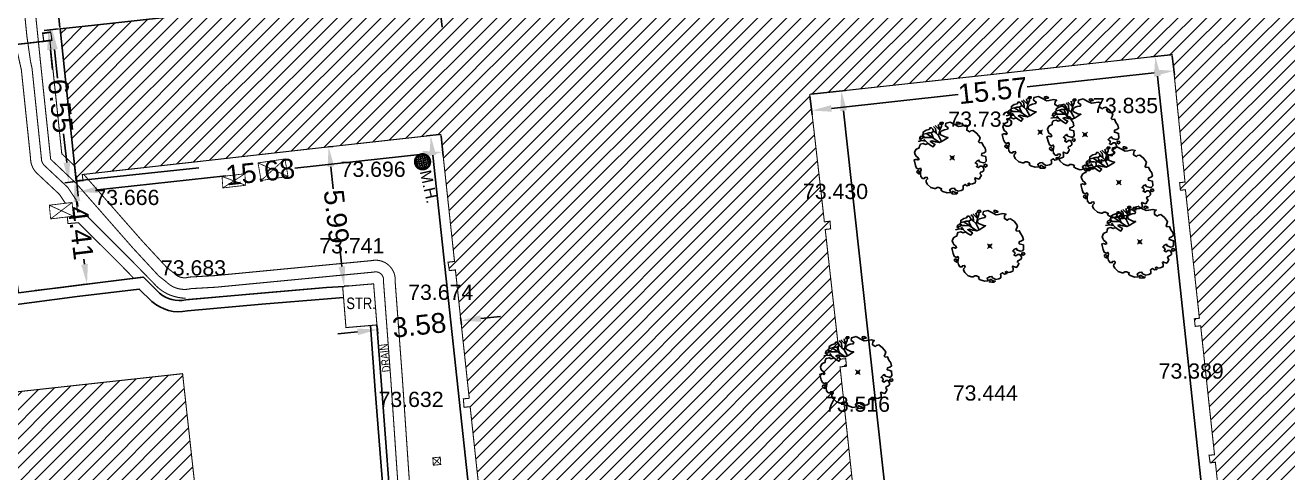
# Model space of a CAD drawing. Header units: inches. Extents: x 1254 to 1542, y 933 to 1230.
# Drawn here: x 1359.8 to 1413.7, y 1078.3 to 1097.4 of the extents above; entities that cross this region are included whole.
import ezdxf
from ezdxf.enums import TextEntityAlignment as Align

# ---------------------------------------------------------------- set-up
doc = ezdxf.new("R2010")
doc.units = ezdxf.units.IN
doc.header["$MEASUREMENT"] = 0
doc.header["$PDMODE"] = 35
doc.header["$PDSIZE"] = 0.1
doc.linetypes.add('HIDDEN', pattern=[0.375, 0.25, -0.125])
for name, color, linetype in [('bldg.', 1, 'Continuous'), ('CC LINE', 253, 'Continuous'), ('COLUM', 56, 'Continuous'), ('comp. wall', 7, 'Continuous'), ('dimeantion', 140, 'Continuous'), ('DRAIN (S.W)', 130, 'HIDDEN'), ('HACH BLDG.', 182, 'Continuous'), ('LEVEL', 171, 'Continuous'), ('STR H', 251, 'Continuous'), ('structure', 200, 'Continuous'), ('text', 7, 'Continuous'), ('TREE', 3, 'Continuous')]:
    doc.layers.add(name, color=color, linetype=linetype)
doc.layers.add('Chember', color=252, linetype='Continuous', lineweight=25)
doc.layers.get('0').off()
doc.styles.add('parag', font='arial.ttf', dxfattribs={"height": 1})
doc.styles.get("Standard").update_dxf_attribs({"font": 'arial.ttf'})
doc.styles.add('style2', font='arial.ttf')
doc.dimstyles.get("Standard").update_dxf_attribs({"dimtxt": 0.85, "dimasz": 0.85, "dimexe": 0.18, "dimexo": 0.0625, "dimgap": 0.09, "dimtad": 0, "dimzin": 0, "dimdsep": 46, "dimtxsty": 'Standard', "dimcen": 0.09, "dimclrd": 5, "dimclre": 5, "dimclrt": 6, "dimadec": 0, "dimazin": 0, "dimtfac": 1, "dimtofl": 0, "dimtmove": 0, "dimatfit": 3, "dimfxl": 0, "dimtolj": 1, "dimtzin": 0, "dimarcsym": 0})
pattern_1 = [(45, (467.107, 39.5311), (-0.30935922, 0.30935922), [])]

# ---------------------------------------------------------------- blocks, each defined once
blk = doc.blocks.new('PV07')
at = {"layer": 'TREE'}
for p, q in [((-2.29, 4.05), (-2.6, 4.31)), ((-2.26, 3.42), (-2.6, 3.73)), ((-1.71, 3.82), (-2.35, 4.45)), ((-2.23, 3.42), (-2.29, 4.05)), ((-1.71, 3.82), (-1.92, 4.59)), ((-1.89, 3.07), (-1.71, 3.82)), ((-1.71, 3.82), (-1.49, 4.36)), ((-1.49, 4.36), (-1.44, 4.64)), ((-4.2, 2.36), (-4.71, 2.24)), ((-4.2, 2.36), (-4.43, 2.61)), ((-3.65, 2.27), (-4.2, 2.36)), ((-3.83, 2.82), (-4.14, 3.22)), ((-3.83, 2.82), (-4.03, 2.79)), ((-3.65, 2.27), (-3.89, 2.59)), ((-3.43, 2.82), (-3.83, 2.82)), ((-3.34, 1.98), (-3.65, 2.27)), ((-1.77, 2.1), (-3.56, 3.36)), ((-2.75, 2.79), (-3.43, 2.82)), ((-2.82, 3.26), (-2.85, 3.45)), ((-2.56, 2.65), (-2.82, 3.26)), ((-1.89, 3.07), (-2.26, 3.42)), ((-1.46, 2.24), (-1.89, 3.07)), ((0, 0), (-0.2, 0)), ((0, 0), (0, 0.2)), ((0, 0), (0, -0.2)), ((0, 0), (0.2, 0))]:
    blk.add_line(p, q, dxfattribs=at)
at = {"layer": 'TREE', "flags": 128}
for points in [[(0.39, -4.4), (0.29, -4.2), (-0.04, -4.23), (-0.35, -4.43), (-0.26, -4.66), (-0.23, -4.8), (-0.69, -4.86), (-1.31, -4.66), (-1.55, -4.46), (-1.46, -4.29), (-1.83, -4.12), (-2.08, -4.12), (-2.29, -4.26), (-2.45, -4.26), (-2.97, -4.09), (-3.46, -3.63), (-3.62, -3.31), (-3.59, -3.11), (-3.4, -2.91), (-3.46, -2.68), (-3.77, -2.71), (-3.8, -2.86), (-4.11, -2.86), (-4.33, -2.57), (-4.39, -2.2), (-4.36, -1.88), (-4.3, -1.68), (-4.39, -1.45), (-4.63, -1.57), (-4.91, -1.42), (-5.06, -1.05), (-5.25, -0.31), (-5.03, -0.22), (-4.85, -0.25), (-4.73, -0.31), (-4.57, -0.22), (-4.73, 0.04), (-4.97, 0.21), (-5.1, 0.47), (-5.19, 0.72), (-5, 1.15), (-4.73, 1.3), (-4.54, 1.35), (-4.51, 1.61), (-4.39, 1.87), (-3.99, 1.98), (-3.68, 1.84), (-3.34, 1.98), (-2.97, 1.7), (-2.63, 1.5), (-2.39, 1.84), (-2.72, 2.04), (-3.03, 2.24), (-2.79, 2.33), (-2.32, 2.21), (-1.77, 2.1), (-1.37, 2.3), (-0.94, 2.56), (-0.57, 2.79), (-0.97, 2.87), (-1.62, 3.16), (-1.68, 3.47), (-1.43, 3.73), (-1.06, 3.85), (-0.66, 3.93), (-0.57, 4.13), (-0.94, 4.39), (-0.88, 4.76), (-0.24, 4.9)], [(-2.84, 4.14), (-2.69, 3.93), (-2.56, 3.68), (-2.85, 3.45), (-3.25, 3.45), (-3.53, 3.36), (-3.99, 3.25), (-3.99, 3.53), (-3.59, 3.79), (-3.19, 3.9), (-3.06, 4.13), (-2.84, 4.14)], [(-1.73, 4.72), (-1.58, 4.88), (-1.27, 4.88), (-1.25, 4.7), (-1.44, 4.64), (-1.68, 4.63), (-1.72, 4.71)], [(-0.26, 4.91), (0.29, 4.62), (0.88, 4.31), (1.22, 4.36), (1.83, 4.48), (2.26, 4.39), (2.05, 4.22), (2.02, 3.79), (2.02, 3.79), (2.42, 3.56), (2.57, 3.7), (2.88, 3.76), (3.4, 3.36), (3.83, 2.79), (3.74, 2.47), (3.62, 2.21), (3.74, 2.07), (4.08, 2.1), (4.27, 1.67), (4.54, 1.3), (4.64, 0.87), (4.39, 0.7), (4.08, 0.58), (4.05, 0.32), (4.24, 0.27), (4.64, 0.15), (4.67, -0.48), (4.51, -0.68), (4.3, -0.71), (3.77, -0.56), (3.68, -0.33), (3.43, -0.45), (3.19, -0.71), (3.43, -0.85), (3.5, -1.05), (3.34, -1.22), (3.62, -1.37), (3.87, -1.17), (4.17, -1.17), (4.36, -1.51), (4.36, -1.74), (4.11, -1.94), (3.9, -2), (3.83, -2.23), (4.02, -2.4), (3.9, -2.66), (3.71, -2.94), (3.4, -2.86), (3.19, -2.77), (3.13, -2.91), (3.22, -3.09), (3.22, -3.29), (3.19, -3.46), (2.82, -3.6), (2.54, -3.63), (2.29, -3.51), (2.14, -3.6), (2.36, -3.8), (2.02, -3.86), (1.77, -3.69), (1.49, -3.86), (1.52, -4.09), (1.52, -4.37), (1.25, -4.52), (0.82, -4.6), (0.39, -4.4)], [(0.57, 4.88), (0.79, 4.91), (1.06, 4.82), (1.12, 4.68), (0.94, 4.68), (0.75, 4.62), (0.6, 4.74), (0.57, 4.88)], [(-4.26, 2.99), (-3.99, 2.9), (-4.05, 2.7), (-4.3, 2.64), (-4.51, 2.59), (-4.45, 2.76), (-4.42, 2.87), (-4.26, 2.99)], [(4.7, -0.91), (4.42, -0.97), (4.42, -1.17), (4.6, -1.28), (4.82, -1.14), (4.7, -0.91)], [(-4.85, -1.8), (-4.88, -2), (-4.6, -2.23), (-4.51, -1.91), (-4.66, -1.8), (-4.85, -1.8)], [(0.14, -4.63), (0.45, -4.8), (0.75, -4.86), (0.63, -4.98), (0.29, -5), (-0.05, -4.96), (-0.01, -4.83), (0.02, -4.63), (0.14, -4.63)]]:
    blk.add_lwpolyline(points, dxfattribs=at)
at = {"layer": 'TREE'}
blk.add_point((0, 0), dxfattribs=at)
blk = doc.blocks.new('TREE12')
at = {"layer": 'TREE', "xscale": 99.88372093023256, "yscale": 99.88372093023256, "zscale": 99.88372093023256}
blk.add_blockref('PV07', (411, 285), dxfattribs=at)
blk = doc.blocks.new('SDFHGHG')
at = {"layer": 'TREE', "color": 30}
for p, q in [((952.027, 1025.743), (951.827, 1025.938)), ((952.027, 1025.743), (951.96, 1025.982)), ((952.094, 1025.911), (952.11, 1025.996)), ((951.369, 1025.432), (951.274, 1025.556)), ((951.369, 1025.432), (951.31, 1025.424)), ((951.493, 1025.432), (951.369, 1025.432)), ((952.008, 1025.211), (951.455, 1025.6)), ((951.705, 1025.425), (951.493, 1025.432)), ((951.684, 1025.569), (951.674, 1025.628)), ((951.763, 1025.382), (951.684, 1025.569)), ((951.846, 1025.814), (951.75, 1025.893)), ((951.855, 1025.619), (951.75, 1025.716)), ((951.865, 1025.619), (951.846, 1025.814)), ((951.97, 1025.512), (951.855, 1025.619)), ((951.97, 1025.512), (952.027, 1025.743)), ((952.103, 1025.255), (951.97, 1025.512)), ((952.027, 1025.743), (952.094, 1025.911)), ((951.255, 1025.29), (951.097, 1025.253)), ((951.255, 1025.29), (951.184, 1025.367)), ((951.427, 1025.264), (951.255, 1025.29)), ((951.427, 1025.264), (951.35, 1025.361)), ((951.522, 1025.175), (951.427, 1025.264)), ((952.556, 1024.561), (952.494, 1024.561)), ((952.556, 1024.561), (952.556, 1024.623)), ((952.556, 1024.561), (952.556, 1024.499)), ((952.556, 1024.561), (952.618, 1024.561))]:
    blk.add_line(p, q, dxfattribs=at)
at = {"layer": 'TREE', "color": 30, "flags": 128}
for points in [[(952.676, 1023.198), (952.647, 1023.26), (952.542, 1023.251), (952.447, 1023.189), (952.476, 1023.119), (952.485, 1023.074), (952.342, 1023.056), (952.152, 1023.118), (952.075, 1023.18), (952.104, 1023.234), (951.989, 1023.287), (951.913, 1023.287), (951.846, 1023.242), (951.799, 1023.242), (951.637, 1023.296), (951.484, 1023.437), (951.437, 1023.535), (951.446, 1023.597), (951.503, 1023.659), (951.484, 1023.73), (951.389, 1023.721), (951.379, 1023.677), (951.284, 1023.677), (951.217, 1023.765), (951.198, 1023.881), (951.208, 1023.978), (951.227, 1024.04), (951.198, 1024.111), (951.122, 1024.076), (951.036, 1024.12), (950.989, 1024.235), (950.931, 1024.466), (950.998, 1024.492), (951.055, 1024.484), (951.093, 1024.466), (951.141, 1024.492), (951.093, 1024.572), (951.017, 1024.625), (950.979, 1024.705), (950.95, 1024.785), (951.007, 1024.918), (951.093, 1024.962), (951.15, 1024.98), (951.16, 1025.06), (951.198, 1025.14), (951.322, 1025.175), (951.417, 1025.131), (951.522, 1025.175), (951.636, 1025.087), (951.741, 1025.024), (951.817, 1025.131), (951.713, 1025.193), (951.617, 1025.255), (951.694, 1025.282), (951.837, 1025.246), (952.008, 1025.211), (952.132, 1025.273), (952.265, 1025.353), (952.38, 1025.424), (952.256, 1025.45), (952.056, 1025.539), (952.036, 1025.636), (952.113, 1025.716), (952.227, 1025.752), (952.351, 1025.778), (952.38, 1025.84), (952.265, 1025.92), (952.284, 1026.035), (952.48, 1026.077)], [(952.02, 1026.02), (952.065, 1026.071), (952.163, 1026.071), (952.168, 1026.016), (952.11, 1025.996), (952.034, 1025.994), (952.025, 1026.018)], [(952.475, 1026.08), (952.646, 1025.991), (952.828, 1025.894), (952.932, 1025.911), (953.123, 1025.947), (953.256, 1025.92), (953.19, 1025.867), (953.18, 1025.734), (953.18, 1025.734), (953.304, 1025.663), (953.352, 1025.707), (953.447, 1025.725), (953.609, 1025.601), (953.743, 1025.424), (953.714, 1025.326), (953.676, 1025.247), (953.714, 1025.202), (953.819, 1025.211), (953.876, 1025.078), (953.962, 1024.963), (953.991, 1024.83), (953.915, 1024.777), (953.819, 1024.741), (953.81, 1024.662), (953.867, 1024.644), (953.991, 1024.608), (954, 1024.413), (953.953, 1024.351), (953.886, 1024.342), (953.724, 1024.387), (953.695, 1024.458), (953.619, 1024.422), (953.543, 1024.342), (953.619, 1024.298), (953.638, 1024.236), (953.59, 1024.183), (953.676, 1024.138), (953.752, 1024.2), (953.848, 1024.2), (953.905, 1024.094), (953.905, 1024.023), (953.829, 1023.961), (953.762, 1023.943), (953.743, 1023.872), (953.8, 1023.819), (953.762, 1023.739), (953.705, 1023.651), (953.61, 1023.677), (953.543, 1023.704), (953.524, 1023.659), (953.552, 1023.606), (953.552, 1023.544), (953.543, 1023.491), (953.429, 1023.447), (953.343, 1023.438), (953.266, 1023.473), (953.219, 1023.447), (953.286, 1023.385), (953.181, 1023.367), (953.105, 1023.42), (953.019, 1023.367), (953.028, 1023.296), (953.028, 1023.207), (952.943, 1023.163), (952.809, 1023.136), (952.676, 1023.198)], [(952.731, 1026.07), (952.799, 1026.08), (952.885, 1026.053), (952.904, 1026.009), (952.847, 1026.009), (952.789, 1025.991), (952.742, 1026.027), (952.731, 1026.07)], [(951.236, 1025.485), (951.322, 1025.459), (951.303, 1025.397), (951.226, 1025.379), (951.16, 1025.361), (951.179, 1025.414), (951.188, 1025.45), (951.236, 1025.485)], [(951.677, 1025.841), (951.722, 1025.778), (951.763, 1025.699), (951.674, 1025.628), (951.551, 1025.627), (951.465, 1025.601), (951.322, 1025.565), (951.322, 1025.654), (951.446, 1025.734), (951.569, 1025.769), (951.61, 1025.839), (951.677, 1025.841)], [(951.055, 1024.005), (951.046, 1023.943), (951.131, 1023.872), (951.16, 1023.969), (951.112, 1024.005), (951.055, 1024.005)], [(954.01, 1024.28), (953.924, 1024.262), (953.924, 1024.2), (953.981, 1024.165), (954.048, 1024.209), (954.01, 1024.28)], [(952.599, 1023.127), (952.695, 1023.074), (952.79, 1023.056), (952.752, 1023.021), (952.647, 1023.012), (952.541, 1023.025), (952.552, 1023.065), (952.561, 1023.127), (952.599, 1023.127)]]:
    blk.add_lwpolyline(points, dxfattribs=at)
at = {"layer": 'TREE', "color": 30}
blk.add_point((952.556, 1024.561), dxfattribs=at)
blk = doc.blocks.new('MH')
at = {"layer": 'comp. wall'}
h = blk.add_hatch(dxfattribs=at)
h.set_pattern_fill('ANGLE', color=251, scale=0.5, style=0)
h.set_pattern_definition([(0, (9.44105, -49.48132), (0, 0.1375), [0.1, -0.0375]), (90, (9.44105, -49.48132), (-0.1375, 8e-18), [0.1, -0.0375])])
h.paths.add_polyline_path([(1150.993, 862.794, 1), (1151.943, 862.794, 1)])
at = {"layer": 'comp. wall', "color": 252, "const_width": 0.15}
blk.add_lwpolyline([(1150.993, 862.794, 1), (1151.943, 862.794, 1)], format="xyb", close=True, dxfattribs=at)
at = {"layer": 'text', "style": 'parag'}
blk.add_text('M.H.', height=0.72, dxfattribs=at).set_placement((1152.03, 862.483))
blk = doc.blocks.new('*D28')
at = {"layer": 'Defpoints', "color": 0}
for p in [(1454.932, 1107.515), (1361.172, 1098.277), (1361.28, 1097.289)]:
    blk.add_point(p, dxfattribs=at)
at = {"layer": 'dimeantion', "color": 5, "lineweight": -2}
for p, q in [((1453.979, 1108.411), (1409.432, 1103.547)), ((1454.925, 1107.577), (1454.805, 1108.682)), ((1362.017, 1098.369), (1406.565, 1103.233)), ((1361.273, 1097.351), (1361.153, 1098.456))]:
    blk.add_line(p, q, dxfattribs=at)
at = {"layer": 'dimeantion', "color": 5}
for points in [[(1453.964, 1108.552), (1453.995, 1108.27), (1454.824, 1108.503)], [(1362.002, 1098.51), (1362.032, 1098.228), (1361.172, 1098.277)]]:
    blk.add_solid(points, dxfattribs=at)
at = {"layer": 'dimeantion', "color": 6, "insert": (1407.998, 1103.39), "char_height": 0.85, "attachment_point": 5, "rotation": 6.2315}
blk.add_mtext('\\A1;94.21', dxfattribs=at)
blk = doc.blocks.new('*D45')
at = {"layer": 'Defpoints', "color": 0}
for p in [(1360.903, 1100.89), (1360.406, 1100.838), (1361.28, 1097.289)]:
    blk.add_point(p, dxfattribs=at)
at = {"layer": 'dimeantion', "color": 5, "lineweight": -2}
for p, q in [((1360.317, 1101.683), (1360.229, 1102.529)), ((1360.841, 1100.884), (1360.227, 1100.819)), ((1361.218, 1097.283), (1360.604, 1097.218)), ((1360.871, 1096.392), (1360.96, 1095.546))]:
    blk.add_line(p, q, dxfattribs=at)
at = {"layer": 'dimeantion', "color": 5}
for points in [[(1360.458, 1101.698), (1360.176, 1101.669), (1360.406, 1100.838)], [(1361.012, 1096.406), (1360.73, 1096.377), (1360.783, 1097.237)]]:
    blk.add_solid(points, dxfattribs=at)
at = {"layer": 'dimeantion', "color": 6, "insert": (1360.594, 1099.038), "char_height": 0.85, "attachment_point": 5, "rotation": 275.9767}
blk.add_mtext('\\A1;3.62', dxfattribs=at)
blk = doc.blocks.new('*D46')
at = {"layer": 'Defpoints', "color": 0}
for p in [(1361.28, 1097.289), (1361.661, 1090.739), (1361.991, 1090.776)]:
    blk.add_point(p, dxfattribs=at)
at = {"layer": 'dimeantion', "color": 5, "lineweight": -2}
for p, q in [((1361.218, 1097.282), (1360.771, 1097.234)), ((1361.042, 1096.408), (1361.175, 1095.189)), ((1361.568, 1091.584), (1361.435, 1092.804)), ((1361.929, 1090.769), (1361.482, 1090.72))]:
    blk.add_line(p, q, dxfattribs=at)
at = {"layer": 'dimeantion', "color": 5}
for points in [[(1361.183, 1096.423), (1360.901, 1096.393), (1360.95, 1097.253)], [(1361.709, 1091.6), (1361.428, 1091.569), (1361.661, 1090.739)]]:
    blk.add_solid(points, dxfattribs=at)
at = {"layer": 'dimeantion', "color": 6, "insert": (1361.305, 1093.996), "char_height": 0.85, "attachment_point": 5, "rotation": 276.2273}
blk.add_mtext('\\A1;6.55', dxfattribs=at)
blk = doc.blocks.new('*D47')
at = {"layer": 'Defpoints', "color": 0}
for p in [(1377.543, 1092.78), (1361.958, 1091.08), (1362.039, 1090.329)]:
    blk.add_point(p, dxfattribs=at)
at = {"layer": 'dimeantion', "color": 5, "lineweight": -2}
for p, q in [((1377.55, 1092.718), (1377.644, 1091.851)), ((1376.78, 1091.937), (1371.308, 1091.34)), ((1361.964, 1091.017), (1362.059, 1090.15)), ((1362.884, 1090.421), (1368.356, 1091.018))]:
    blk.add_line(p, q, dxfattribs=at)
at = {"layer": 'dimeantion', "color": 5}
for points in [[(1376.765, 1092.078), (1376.795, 1091.796), (1377.625, 1092.03)], [(1362.869, 1090.562), (1362.9, 1090.28), (1362.039, 1090.329)]]:
    blk.add_solid(points, dxfattribs=at)
at = {"layer": 'dimeantion', "color": 6, "insert": (1369.832, 1091.179), "char_height": 0.85, "attachment_point": 5, "rotation": 6.2273}
blk.add_mtext('\\A1;15.68', dxfattribs=at)
blk = doc.blocks.new('*D48')
at = {"layer": 'Defpoints', "color": 0}
for p in [(1377.543, 1092.78), (1381.517, 1051.882), (1381.952, 1051.929)]:
    blk.add_point(p, dxfattribs=at)
at = {"layer": 'dimeantion', "color": 5, "lineweight": -2}
for p, q in [((1377.481, 1092.774), (1376.929, 1092.714)), ((1377.199, 1091.888), (1379.147, 1073.841)), ((1381.426, 1052.727), (1379.478, 1070.774)), ((1381.89, 1051.922), (1381.338, 1051.863))]:
    blk.add_line(p, q, dxfattribs=at)
at = {"layer": 'dimeantion', "color": 5}
for points in [[(1377.34, 1091.903), (1377.058, 1091.873), (1377.108, 1092.733)], [(1381.566, 1052.742), (1381.285, 1052.712), (1381.517, 1051.882)]]:
    blk.add_solid(points, dxfattribs=at)
at = {"layer": 'dimeantion', "color": 6, "insert": (1379.312, 1072.308), "char_height": 0.85, "attachment_point": 5, "rotation": 276.16}
blk.add_mtext('\\A1;41.09', dxfattribs=at)
blk = doc.blocks.new('*D49')
at = {"layer": 'Defpoints', "color": 0}
for p in [(1408.771, 1096.19), (1408.847, 1095.497), (1393.299, 1094.49)]:
    blk.add_point(p, dxfattribs=at)
at = {"layer": 'dimeantion', "color": 5, "lineweight": -2}
for p, q in [((1408.778, 1096.128), (1408.867, 1095.318)), ((1408.002, 1095.404), (1402.586, 1094.809)), ((1393.306, 1094.428), (1393.395, 1093.618)), ((1394.22, 1093.89), (1399.636, 1094.485))]:
    blk.add_line(p, q, dxfattribs=at)
at = {"layer": 'dimeantion', "color": 5}
for points in [[(1407.987, 1095.545), (1408.018, 1095.263), (1408.847, 1095.497)], [(1394.204, 1094.03), (1394.235, 1093.749), (1393.375, 1093.797)]]:
    blk.add_solid(points, dxfattribs=at)
at = {"layer": 'dimeantion', "color": 6, "insert": (1401.111, 1094.647), "char_height": 0.85, "attachment_point": 5, "rotation": 6.2697}
blk.add_mtext('\\A1;15.57', dxfattribs=at)
blk = doc.blocks.new('*D14')
at = {"layer": 'Defpoints', "color": 0}
for p in [(1393.299, 1094.49), (1397.781, 1053.715), (1399.126, 1053.863)]:
    blk.add_point(p, dxfattribs=at)
at = {"layer": 'dimeantion', "color": 5, "lineweight": -2}
for p, q in [((1393.361, 1094.497), (1394.823, 1094.657)), ((1394.737, 1093.793), (1396.717, 1075.778)), ((1399.033, 1054.708), (1397.053, 1072.723)), ((1397.843, 1053.722), (1399.305, 1053.882))]:
    blk.add_line(p, q, dxfattribs=at)
at = {"layer": 'dimeantion', "color": 5}
for points in [[(1394.878, 1093.808), (1394.596, 1093.777), (1394.644, 1094.638)], [(1399.174, 1054.723), (1398.892, 1054.692), (1399.126, 1053.863)]]:
    blk.add_solid(points, dxfattribs=at)
at = {"layer": 'dimeantion', "color": 6, "insert": (1396.885, 1074.25), "char_height": 0.85, "attachment_point": 5, "rotation": 276.2728}
blk.add_mtext('\\A1;41.02', dxfattribs=at)
blk = doc.blocks.new('*D50')
at = {"layer": 'Defpoints', "color": 0}
for p in [(1408.049, 1096.112), (1408.771, 1096.19), (1413.172, 1055.394)]:
    blk.add_point(p, dxfattribs=at)
at = {"layer": 'dimeantion', "color": 5, "lineweight": -2}
for p, q in [((1408.709, 1096.183), (1407.87, 1096.092)), ((1408.14, 1095.267), (1410.084, 1077.246)), ((1412.359, 1056.161), (1410.415, 1074.182)), ((1413.11, 1055.387), (1412.271, 1055.297))]:
    blk.add_line(p, q, dxfattribs=at)
at = {"layer": 'dimeantion', "color": 5}
for points in [[(1408.281, 1095.282), (1407.999, 1095.251), (1408.049, 1096.112)], [(1412.5, 1056.176), (1412.218, 1056.146), (1412.45, 1055.316)]]:
    blk.add_solid(points, dxfattribs=at)
at = {"layer": 'dimeantion', "color": 6, "insert": (1410.249, 1075.714), "char_height": 0.85, "attachment_point": 5, "rotation": 276.1573}
blk.add_mtext('\\A1;41.03', dxfattribs=at)
blk = doc.blocks.new('*D75')
at = {"layer": 'Defpoints', "color": 0}
for p in [(1377.191, 1102.688), (1377.414, 1099.05), (1377.586, 1099.068)]:
    blk.add_point(p, dxfattribs=at)
at = {"layer": 'dimeantion', "color": 5, "lineweight": -2}
for p, q in [((1376.927, 1103.514), (1376.834, 1104.359)), ((1377.129, 1102.681), (1376.84, 1102.65)), ((1377.524, 1099.062), (1377.235, 1099.03)), ((1377.506, 1098.205), (1377.598, 1097.36))]:
    blk.add_line(p, q, dxfattribs=at)
at = {"layer": 'dimeantion', "color": 5}
for points in [[(1377.067, 1103.53), (1376.786, 1103.499), (1377.019, 1102.669)], [(1377.647, 1098.22), (1377.365, 1098.189), (1377.414, 1099.05)]]:
    blk.add_solid(points, dxfattribs=at)
at = {"layer": 'dimeantion', "color": 6, "insert": (1377.216, 1100.859), "char_height": 0.85, "attachment_point": 5, "rotation": 276.2273}
blk.add_mtext('\\A1;3.64', dxfattribs=at)
blk = doc.blocks.new('*D89')
at = {"layer": 'Defpoints', "color": 0}
for p in [(1378.377, 1085.032), (1378.399, 1084.83), (1374.813, 1084.648)]:
    blk.add_point(p, dxfattribs=at)
at = {"layer": 'dimeantion', "color": 5, "lineweight": -2}
for p, q in [((1378.384, 1084.97), (1378.418, 1084.651)), ((1379.244, 1084.921), (1380.089, 1085.012)), ((1373.99, 1084.355), (1373.144, 1084.264)), ((1374.82, 1084.586), (1374.854, 1084.267))]:
    blk.add_line(p, q, dxfattribs=at)
at = {"layer": 'dimeantion', "color": 5}
for points in [[(1379.229, 1085.062), (1379.259, 1084.78), (1378.399, 1084.83)], [(1373.974, 1084.496), (1374.005, 1084.214), (1374.835, 1084.446)]]:
    blk.add_solid(points, dxfattribs=at)
at = {"layer": 'dimeantion', "color": 6, "insert": (1376.617, 1084.638), "char_height": 0.85, "attachment_point": 5, "rotation": 6.1446}
blk.add_mtext('\\A1;3.58', dxfattribs=at)
blk = doc.blocks.new('*D90')
at = {"layer": 'Defpoints', "color": 0}
for p in [(1372.69, 1092.242), (1372.752, 1092.249), (1373.35, 1086.289)]:
    blk.add_point(p, dxfattribs=at)
at = {"layer": 'dimeantion', "color": 5, "lineweight": -2}
for p, q in [((1372.752, 1092.249), (1372.931, 1092.269)), ((1372.845, 1091.404), (1372.95, 1090.46)), ((1373.318, 1087.141), (1373.213, 1088.085)), ((1373.412, 1086.296), (1373.591, 1086.316))]:
    blk.add_line(p, q, dxfattribs=at)
at = {"layer": 'dimeantion', "color": 5}
for points in [[(1372.986, 1091.42), (1372.705, 1091.389), (1372.752, 1092.249)], [(1373.459, 1087.156), (1373.177, 1087.125), (1373.412, 1086.296)]]:
    blk.add_solid(points, dxfattribs=at)
at = {"layer": 'dimeantion', "color": 6, "insert": (1373.082, 1089.273), "char_height": 0.85, "attachment_point": 5, "rotation": 276.3257}
blk.add_mtext('\\A1;5.99', dxfattribs=at)
blk = doc.blocks.new('*D91')
at = {"layer": 'Defpoints', "color": 0}
for p in [(1361.991, 1090.776), (1362.432, 1086.391), (1362.516, 1086.401)]:
    blk.add_point(p, dxfattribs=at)
at = {"layer": 'dimeantion', "color": 5, "lineweight": -2}
for p, q in [((1361.929, 1090.768), (1361.728, 1090.744)), ((1362.008, 1089.921), (1362.035, 1089.699)), ((1362.331, 1087.235), (1362.304, 1087.457)), ((1362.454, 1086.394), (1362.253, 1086.37))]:
    blk.add_line(p, q, dxfattribs=at)
at = {"layer": 'dimeantion', "color": 5}
for points in [[(1362.149, 1089.938), (1361.868, 1089.905), (1361.907, 1090.765)], [(1362.471, 1087.252), (1362.19, 1087.218), (1362.432, 1086.391)]]:
    blk.add_solid(points, dxfattribs=at)
at = {"layer": 'dimeantion', "color": 6, "insert": (1362.169, 1088.578), "char_height": 0.85, "attachment_point": 5, "rotation": 276.8436}
blk.add_mtext('\\A1;4.41', dxfattribs=at)

msp = doc.modelspace()

# ---------------------------------------------------------------- hatches: boundary and pattern name
at = {"layer": 'HACH BLDG.', "lineweight": 30}
h = msp.add_hatch(dxfattribs=at)
h.set_pattern_fill('ANSI31', color=256, scale=3.5)
h.set_pattern_definition(pattern_1)
h.paths.add_polyline_path([(1366.515, 1082.567), (1360.678, 1081.927), (1355.92, 1081.405), (1355.69, 1083.456, 0.181892), (1355.094, 1084.325, 0.210242), (1353.605, 1084.549), (1346.295, 1083.75), (1346.435, 1082.291), (1345.404, 1082.192), (1342.108, 1081.876), (1341.592, 1086.301), (1329.402, 1085.002), (1331.091, 1069.844), (1357.981, 1073.942), (1367.349, 1074.966)])
h.paths.add_polyline_path([(1345.049, 1076.5), (1347.63, 1076.5), (1347.63, 1078.005), (1345.049, 1078.005)], flags=24)
h.paths.add_polyline_path([(1340.634, 1077.665), (1354.146, 1077.665), (1354.146, 1079.17), (1340.634, 1079.17)], flags=24)
at = {"layer": 'STR H', "lineweight": 30}
h = msp.add_hatch(dxfattribs=at)
h.set_pattern_fill('ANSI31', color=256, scale=3.5)
h.set_pattern_definition(pattern_1)
h.paths.add_polyline_path([(1458.248, 1078.063), (1458.479, 1078.103), (1458.427, 1078.424), (1458.168, 1078.396), (1458.14, 1078.651), (1457.565, 1083.876), (1457.82, 1083.913), (1457.792, 1084.261), (1457.527, 1084.233), (1456.626, 1092.601), (1456.293, 1095.537), (1456.575, 1095.569), (1456.536, 1095.916), (1456.253, 1095.884), (1455.633, 1101.342), (1455.919, 1101.374), (1455.88, 1101.721), (1455.594, 1101.689), (1454.932, 1107.515), (1443.439, 1106.26), (1424.415, 1104.199), (1413.595, 1103.017), (1402.213, 1101.758), (1394.144, 1100.853), (1377.721, 1099.083), (1361.28, 1097.289), (1361.806, 1092.465), (1361.991, 1090.776), (1362.262, 1090.805), (1362.231, 1091.069), (1367.907, 1091.703), (1372.102, 1092.177), (1377.543, 1092.78), (1378.051, 1088.059), (1378.127, 1087.357), (1377.849, 1087.327), (1377.907, 1086.968), (1378.165, 1086.996), (1378.755, 1081.518), (1378.504, 1081.491), (1378.534, 1081.131), (1378.794, 1081.159), (1379.062, 1078.668), (1379.389, 1075.698), (1379.161, 1075.673), (1379.197, 1075.333), (1379.426, 1075.358), (1379.918, 1070.883), (1380.029, 1069.844), (1379.813, 1069.821), (1379.844, 1069.495), (1380.064, 1069.519), (1380.667, 1063.908), (1380.419, 1063.881), (1380.452, 1063.573), (1380.7, 1063.599), (1381.295, 1058.054), (1381.047, 1058.028), (1381.08, 1057.719), (1381.328, 1057.746), (1381.952, 1051.929), (1397.781, 1053.715), (1397.488, 1056.392), (1397.138, 1059.529), (1397.385, 1059.557), (1397.358, 1059.866), (1397.105, 1059.839), (1396.906, 1061.713), (1396.518, 1065.252), (1396.504, 1065.384), (1396.754, 1065.411), (1396.726, 1065.756), (1396.454, 1065.727), (1396.447, 1065.788), (1395.905, 1070.804), (1395.862, 1071.206), (1396.117, 1071.233), (1396.081, 1071.605), (1395.819, 1071.583), (1395.247, 1077.036), (1395.469, 1077.059), (1395.43, 1077.416), (1395.178, 1077.389), (1395.158, 1077.572), (1394.59, 1082.856), (1394.864, 1082.885), (1394.829, 1083.21), (1394.577, 1083.183), (1393.956, 1088.724), (1394.188, 1088.75), (1394.161, 1089.076), (1393.92, 1089.049), (1393.787, 1090.232), (1393.299, 1094.49), (1401.341, 1095.368), (1408.771, 1096.19), (1409.319, 1090.746), (1409.089, 1090.721), (1409.124, 1090.397), (1409.338, 1090.42), (1409.934, 1084.934), (1409.718, 1084.911), (1409.753, 1084.587), (1409.987, 1084.612), (1410.563, 1079.267), (1410.58, 1079.109), (1410.346, 1079.084), (1410.394, 1078.762), (1410.616, 1078.786), (1410.629, 1078.667), (1411.039, 1074.832), (1411.206, 1073.267), (1410.999, 1073.245), (1411.043, 1072.904), (1411.243, 1072.925), (1412.015, 1065.706), (1412.475, 1061.524), (1412.251, 1061.499), (1412.278, 1061.247), (1412.503, 1061.272), (1412.576, 1060.603), (1413.172, 1055.394), (1420.198, 1056.113), (1428.89, 1057.114), (1428.308, 1062.278), (1428.236, 1062.993), (1428.489, 1063.015), (1428.458, 1063.367), (1428.2, 1063.344), (1427.65, 1068.803), (1427.861, 1068.842), (1427.809, 1069.192), (1427.61, 1069.17), (1427.025, 1074.576), (1427.019, 1074.627), (1427.236, 1074.651), (1427.183, 1074.96), (1426.98, 1074.935), (1426.832, 1076.124), (1426.395, 1080.358), (1426.384, 1080.462), (1426.66, 1080.492), (1426.631, 1080.804), (1426.35, 1080.774), (1426.102, 1083.067), (1425.763, 1086.236), (1425.759, 1086.275), (1425.981, 1086.299), (1425.963, 1086.608), (1425.726, 1086.583), (1425.153, 1091.927), (1425.128, 1092.155), (1425.363, 1092.182), (1425.328, 1092.49), (1425.094, 1092.464), (1424.486, 1097.92), (1424.726, 1097.946), (1437.935, 1099.406), (1440.037, 1099.636), (1440.625, 1094.174), (1440.264, 1094.137), (1440.295, 1093.838), (1440.663, 1093.876), (1440.683, 1093.686), (1441.174, 1088.958), (1441.238, 1088.346), (1440.889, 1088.31), (1440.902, 1088.01), (1441.26, 1088.026), (1441.754, 1083.379), (1441.843, 1082.521), (1441.462, 1082.482), (1441.495, 1082.163), (1441.876, 1082.202), (1441.905, 1081.917), (1442.459, 1076.997), (1442.493, 1076.673), (1442.087, 1076.63), (1442.136, 1076.313), (1442.527, 1076.355), (1443.112, 1070.832), (1442.746, 1070.793), (1442.771, 1070.461), (1443.149, 1070.478), (1443.732, 1065.023), (1443.363, 1064.977), (1443.444, 1064.648), (1443.675, 1064.674), (1443.682, 1064.613), (1444.322, 1058.834), (1449.512, 1059.387), (1454.85, 1059.961), (1460.082, 1060.564), (1459.48, 1066.378), (1459.746, 1066.405), (1459.701, 1066.749), (1459.444, 1066.722), (1458.864, 1072.22), (1459.103, 1072.25), (1459.062, 1072.573), (1458.83, 1072.544)])
h.paths.add_polyline_path([(1456.456, 1089.156), (1456.371, 1089.227), (1456.38, 1089.289), (1456.496, 1089.289)], flags=16)
h.paths.add_polyline_path([(1456.638, 1090.716), (1456.694, 1090.716), (1456.682, 1090.732), (1456.647, 1090.743)], flags=16)
h.paths.add_polyline_path([(1413.013, 1060.152), (1412.946, 1060.107), (1412.889, 1060.143), (1412.889, 1060.205), (1412.975, 1060.223)], flags=16)
h.paths.add_polyline_path([(1394.023, 1083.45), (1393.98, 1083.439), (1394.052, 1083.362), (1394.224, 1083.335), (1394.117, 1083.472)], flags=16)
h.paths.add_polyline_path([(1393.928, 1081.943), (1393.843, 1082.014), (1393.852, 1082.076), (1393.968, 1082.076)], flags=16)
h.paths.add_polyline_path([(1446.397, 1082.536), (1453.344, 1082.536), (1453.344, 1084.042), (1446.397, 1084.042)], flags=24)
h.paths.add_polyline_path([(1413.724, 1074.064), (1423.864, 1074.064), (1423.864, 1075.57), (1413.724, 1075.57)], flags=24)
h.paths.add_polyline_path([(1384.949, 1075.547), (1389.487, 1075.547), (1389.487, 1077.051), (1384.949, 1077.051)], flags=24)
h.paths.add_polyline_path([(1375.982, 1085.541), (1379.092, 1085.541), (1379.092, 1086.537), (1375.982, 1086.537)], flags=25)
h.paths.add_polyline_path([(1376.698, 1076.834), (1379.808, 1076.834), (1379.808, 1077.83), (1376.698, 1077.83)], flags=25)
h.paths.add_polyline_path([(1393.779, 1080.763), (1396.889, 1080.763), (1396.889, 1081.759), (1393.779, 1081.759)], flags=24)
h.paths.add_polyline_path([(1408.028, 1082.178), (1411.138, 1082.178), (1411.138, 1083.174), (1408.028, 1083.174)], flags=25)
h.paths.add_polyline_path([(1392.842, 1089.846), (1395.952, 1089.846), (1395.952, 1090.842), (1392.842, 1090.842)], flags=24)
h.paths.add_polyline_path([(1379.255, 1051.127), (1382.365, 1051.127), (1382.365, 1052.123), (1379.255, 1052.123)], flags=9)

# ---------------------------------------------------------------- linework, layer by layer
at = {"layer": 'bldg.', "lineweight": 30, "const_width": 0.045}
msp.add_lwpolyline([(1357.981, 1073.942), (1367.349, 1074.966), (1366.515, 1082.567), (1360.678, 1081.927), (1355.92, 1081.405), (1355.69, 1083.456, 0.181892), (1355.094, 1084.325, 0.210242), (1353.605, 1084.549), (1346.295, 1083.75), (1346.435, 1082.291), (1345.404, 1082.192), (1342.108, 1081.876), (1341.592, 1086.301), (1329.402, 1085.002), (1331.091, 1069.844)], format="xyb", dxfattribs=at)
at = {"layer": 'CC LINE', "linetype": 'HIDDEN', "ltscale": 2.5, "const_width": 0.035}
for points in [[(1360.587, 1096.74), (1358.028, 1096.45)], [(1360.59, 1096.768), (1358.031, 1096.476)]]:
    msp.add_lwpolyline(points, dxfattribs=at)
at = {"layer": 'Chember', "const_width": 0.035}
for points in [[(1371.017, 1090.985), (1370.885, 1091.734), (1369.736, 1091.564), (1369.868, 1090.815), (1371.017, 1090.985)], [(1370.885, 1091.734), (1369.868, 1090.815)], [(1371.017, 1090.985), (1369.736, 1091.564)], [(1369.174, 1091.1), (1368.199, 1090.986), (1368.234, 1090.496), (1369.209, 1090.61), (1369.174, 1091.1)], [(1369.209, 1090.61), (1368.199, 1090.986)], [(1369.174, 1091.1), (1368.234, 1090.496)], [(1361.795, 1089.875), (1360.823, 1089.759), (1360.881, 1089.174), (1361.853, 1089.29), (1361.795, 1089.875)], [(1360.823, 1089.759), (1361.853, 1089.29)], [(1360.881, 1089.174), (1361.795, 1089.875)], [(1377.22, 1078.659), (1377.54, 1078.69), (1377.52, 1079.007), (1377.2, 1078.976), (1377.22, 1078.659)], [(1377.54, 1078.69), (1377.2, 1078.976)], [(1377.22, 1078.659), (1377.52, 1079.007)]]:
    msp.add_lwpolyline(points, dxfattribs=at)
at = {"layer": 'COLUM', "const_width": 0.045}
for points in [[(1360.933, 1096.788), (1360.587, 1096.74), (1360.539, 1097.084), (1360.885, 1097.132), (1360.933, 1096.788)], [(1360.936, 1096.816), (1360.59, 1096.768), (1360.542, 1097.112), (1360.888, 1097.16), (1360.936, 1096.816)]]:
    msp.add_lwpolyline(points, dxfattribs=at)
at = {"layer": 'comp. wall'}
for points in [[(1367.206, 1091.352), (1361.97, 1090.8), (1361.284, 1097.291), (1362.754, 1097.44), (1376.147, 1098.925)], [(1408.657, 1096.177), (1408.771, 1096.19)], [(1364.821, 1086.682), (1363.116, 1086.476), (1361.218, 1086.237), (1360.215, 1086.113)], [(1372.34, 1086.217), (1366.763, 1085.74)], [(1376.609, 1056.333), (1376.438, 1059.039), (1376.205, 1062.478), (1376.188, 1062.874), (1375.816, 1067.81), (1375.4, 1073.385), (1375.062, 1077.716), (1374.742, 1081.867), (1374.534, 1084.627)], [(1376.889, 1056.343), (1376.717, 1059.057), (1376.485, 1062.493), (1376.468, 1062.89), (1376.095, 1067.831), (1375.679, 1073.406), (1375.341, 1077.738), (1375.021, 1081.888), (1374.813, 1084.648)]]:
    msp.add_lwpolyline(points, dxfattribs=at)
for points in [[(1373.411, 1086.294), (1372.664, 1086.241), (1369.856, 1086.01), (1366.647, 1085.722, -0.23675), (1365.531, 1085.997), (1364.839, 1086.68), (1361.956, 1086.334), (1359.51, 1086.014), (1359.045, 1089.061), (1359.087, 1089.074), (1359.025, 1089.446), (1355.948, 1088.974), (1350.364, 1088.101), (1346.178, 1087.43), (1342.664, 1086.923)], [(1373.388, 1085.812), (1372.701, 1085.763), (1369.897, 1085.532), (1366.719, 1085.247, -0.234358), (1365.205, 1085.644), (1364.666, 1086.176), (1362.016, 1085.858), (1359.106, 1085.477), (1358.585, 1088.893), (1356.021, 1088.5), (1350.439, 1087.627), (1346.25, 1086.956), (1342.733, 1086.448)]]:
    msp.add_lwpolyline(points, format="xyb", dxfattribs=at)
at = {"layer": 'DRAIN (S.W)', "ltscale": 2.5, "const_width": 0.045}
for points in [[(1359.347, 1102.242), (1359.347, 1102.242), (1359.347, 1102.242), (1359.864, 1096.989), (1359.864, 1096.989), (1360.021, 1095.896)], [(1360.431, 1096.022), (1359.825, 1101.939)]]:
    msp.add_lwpolyline(points, dxfattribs=at)
at = {"layer": 'DRAIN (S.W)', "linetype": 'ByBlock', "ltscale": 2.5, "const_width": 0.045}
for points in [[(1359.39, 1096.604), (1359.63, 1095.537), (1360.023, 1091.757, 0.215954), (1360.331, 1091.089), (1361.261, 1090.217), (1361.512, 1089.841)], [(1377.935, 1055.928), (1377.579, 1059.873), (1377.101, 1065.784), (1376.607, 1072.187), (1376.165, 1078.47), (1375.897, 1082.41), (1375.592, 1086.493, 0.50343), (1374.593, 1087.394), (1367.898, 1086.753), (1366.794, 1086.691, -0.297386), (1366.145, 1086.863), (1365.838, 1087.102), (1364.764, 1088.262), (1362.33, 1091.034), (1362.286, 1091.075)]]:
    msp.add_lwpolyline(points, format="xyb", dxfattribs=at)
for points in [[(1361.92, 1091.422), (1361.356, 1091.956), (1360.851, 1096.777)], [(1361.59, 1089.259), (1361.623, 1088.974), (1362.064, 1089.012), (1363.858, 1087.226), (1364.437, 1086.632)]]:
    msp.add_lwpolyline(points, dxfattribs=at)
at = {"layer": 'DRAIN (S.W)', "ltscale": 2.5, "const_width": 0.045}
for points in [[(1377.44, 1055.883), (1377.084, 1059.831), (1376.606, 1065.745), (1376.112, 1072.15), (1375.67, 1078.436), (1375.402, 1082.375), (1375.093, 1086.508, 0.553343), (1374.672, 1086.903), (1367.936, 1086.258), (1366.878, 1086.198, -0.267064), (1365.81, 1086.494), (1365.501, 1086.735), (1364.395, 1087.929), (1361.972, 1090.689), (1360.881, 1091.722), (1360.431, 1096.022)], [(1360.021, 1095.896), (1360.085, 1095.611), (1360.484, 1091.778, 0.231721), (1360.638, 1091.432), (1361.614, 1090.517), (1361.967, 1089.989), (1362.028, 1089.471), (1362.238, 1089.489), (1364.185, 1087.55), (1365.285, 1086.422, 0.150887), (1366.168, 1085.86, 0.057382), (1366.649, 1085.786)]]:
    msp.add_lwpolyline(points, format="xyb", dxfattribs=at)
at = {"layer": 'structure', "lineweight": 30, "const_width": 0.045}
for points in [[(1377.721, 1099.083), (1361.28, 1097.289), (1361.806, 1092.465), (1361.991, 1090.776), (1362.262, 1090.805), (1362.231, 1091.069), (1367.907, 1091.703), (1372.102, 1092.177), (1377.543, 1092.78), (1378.051, 1088.059), (1378.127, 1087.357), (1377.849, 1087.327), (1377.907, 1086.968), (1378.165, 1086.996), (1378.755, 1081.518), (1378.504, 1081.491), (1378.534, 1081.131), (1378.794, 1081.159), (1379.062, 1078.668), (1379.389, 1075.698)], [(1395.158, 1077.572), (1394.59, 1082.856), (1394.864, 1082.885), (1394.829, 1083.21), (1394.577, 1083.183), (1393.956, 1088.724), (1394.188, 1088.75), (1394.161, 1089.076), (1393.92, 1089.049), (1393.787, 1090.232), (1393.299, 1094.49), (1401.341, 1095.368), (1408.771, 1096.19), (1409.319, 1090.746), (1409.089, 1090.721), (1409.124, 1090.397), (1409.338, 1090.42), (1409.934, 1084.934), (1409.718, 1084.911), (1409.753, 1084.587), (1409.987, 1084.612), (1410.563, 1079.267), (1410.58, 1079.109), (1410.346, 1079.084), (1410.394, 1078.762), (1410.616, 1078.786), (1410.629, 1078.667), (1411.039, 1074.832)], [(1373.35, 1086.289), (1374.672, 1086.403), (1374.813, 1084.648), (1373.491, 1084.534), (1373.35, 1086.289)]]:
    msp.add_lwpolyline(points, dxfattribs=at)

# ---------------------------------------------------------------- block references
msp.add_blockref('SDFHGHG', (446.823, 67.224))
at = {"layer": 'comp. wall', "lineweight": 30, "xscale": 0.6749999999999556, "yscale": 0.6749999999999556, "zscale": 0.6749999999999556, "rotation": 282.5478381577651}
msp.add_blockref('MH', (639.426, 1723.763), dxfattribs=at)
at = {"layer": 'TREE', "lineweight": 30, "xscale": 0.003098344733628733, "yscale": 0.003098344733628733, "zscale": 0.003098344733628733, "rotation": 0.01378477141140166}
for p in [(1401.868, 1091.997), (1403.776, 1091.893), (1405.223, 1089.85), (1399.708, 1087.133), (1406.116, 1087.31), (1394.081, 1081.748)]:
    msp.add_blockref('TREE12', p, dxfattribs=at)

# ---------------------------------------------------------------- texts
at = {"layer": 'LEVEL'}
for s, p in [('73.835', (1406.781, 1094.015)), ('73.733', (1400.604, 1093.432)), ('73.696', (1374.65, 1091.294)), ('73.430', (1394.397, 1090.348)), ('73.666', (1364.136, 1090.092)), ('73.741', (1373.74, 1088.027)), ('73.683', (1366.98, 1087.084)), ('73.674', (1377.537, 1086.043)), ('73.389', (1409.583, 1082.68)), ('73.444', (1400.792, 1081.743)), ('73.632', (1376.271, 1081.471)), ('73.516', (1395.334, 1081.265))]:
    msp.add_text(s, height=0.65, dxfattribs=at).set_placement(p, align=Align.MIDDLE_CENTER)
at = {"layer": 'text', "color": 0, "lineweight": 30, "style": 'style2', "width": 0.8}
msp.add_text('STR.', height=0.4957, dxfattribs=at).set_placement((1373.506, 1085.323, 51.263))
msp.add_text('DRAIN', height=0.35, rotation=96.5846, dxfattribs=at).set_placement((1375.399, 1082.653, 100.315))

# ---------------------------------------------------------------- dimensions: what is measured, and where the dimension line sits
at = {"layer": 'dimeantion'}
for p1, p2, distance, picture, middle in [((1454.932, 1107.515), (1361.28, 1097.289), -0.994, '*D28', (1407.998, 1103.39)), ((1377.191, 1102.688), (1377.586, 1099.068), -0.173, '*D75', (1377.216, 1100.859)), ((1361.28, 1097.289), (1360.903, 1100.89), 0.5, '*D45', (1360.594, 1099.038)), ((1361.28, 1097.289), (1361.991, 1090.776), -0.332, '*D46', (1361.305, 1093.996)), ((1393.299, 1094.49), (1408.771, 1096.19), -0.697, '*D49', (1401.111, 1094.647)), ((1413.172, 1055.394), (1408.771, 1096.19), 0.727, '*D50', (1410.249, 1075.714)), ((1393.299, 1094.49), (1397.781, 1053.715), 1.353, '*D14', (1396.885, 1074.25)), ((1377.543, 1092.78), (1361.958, 1091.08), 0.755, '*D47', (1369.832, 1091.179)), ((1377.543, 1092.78), (1381.952, 1051.929), -0.438, '*D48', (1379.312, 1072.308)), ((1373.35, 1086.289), (1372.69, 1092.242), -0.062, '*D90', (1373.082, 1089.273)), ((1361.991, 1090.776), (1362.516, 1086.401), -0.084, '*D91', (1362.169, 1088.578)), ((1374.813, 1084.648), (1378.377, 1085.032), -0.203, '*D89', (1376.617, 1084.638))]:
    dim = msp.add_aligned_dim(p1=p1, p2=p2, distance=distance, dimstyle='Standard', dxfattribs=at)
    dim.commit()
    dim.dimension.update_dxf_attribs({"geometry": picture, "text_midpoint": middle})

doc.saveas('drawing.dxf')
